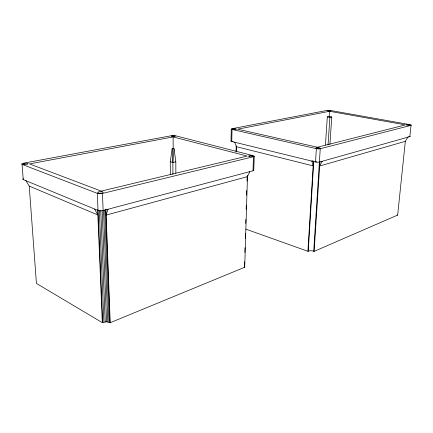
<?xml version="1.0" encoding="UTF-8"?>
<svg xmlns="http://www.w3.org/2000/svg" width="433" height="433" viewBox="0 0 433 433"><rect width="100%" height="100%" fill="white"/><g stroke="black" fill="none" stroke-linecap="round" stroke-linejoin="round"><path stroke-width="0.65" d="M231.006 141.109L231.276 129.066M231.752 141.521L232.023 129.451A2.468 0.52 1.5 0 1 231.969 128.715L327.337 110.372A2.122 0.373 2.9 0 1 330.287 110.437L410.154 124.672A2.371 0.444 4.3 0 1 411.041 125.343L409.845 136.66L319.386 162.066A2.744 0.687 3.3 0 1 315.538 161.996L231.752 141.521A2.452 0.557 1.4 0 1 231.319 140.839M236.082 151.344L236.212 145.981M236.223 152.097L236.358 146.69L234.773 142.257M236.44 151.377L236.575 146.008M236.586 151.285L236.64 149.255M244.429 266.468L244.569 261.759M244.856 252.477L244.997 247.638M245.284 238.285L245.424 233.511M245.733 223.423L245.857 219.369M246.161 209.301L246.29 205.177M246.588 195.18L246.734 190.471M247.021 181.054L247.173 176.128M25.91 180.675L29.238 186.103L36.426 283.426L102.318 322.645L106.556 321.784L110.193 322.709L244.705 267.258L247.503 175.397M253.007 170.791L253.473 156.724A2.912 0.725 1.8 0 0 253.283 155.696L175.349 135.735A2.625 0.579 0.3 0 0 171.652 135.664L23.35 163.219A3.323 0.806 -3 0 0 22.072 164.383L23.236 179.571L98.015 210.465A3.659 1.158 -2.5 0 0 103.13 210.541L253.007 170.791A2.896 0.779 1.8 0 0 253.63 170.05M253.76 170.256L254.231 156.226M245.814 229.138L307.906 251.281L313.443 161.287M307.906 251.281L308.236 251.14L313.779 161.211M315.538 161.996L316.371 148.671L232.023 129.451M407.848 137.218L405.331 141.326L397.656 215.077L314.142 251.362L313.719 251.21L320.247 148.746L411.041 125.343M314.142 251.362L319.955 161.412M325.443 145.028L327.321 116.894L329.204 116.509L331.786 116.986L329.897 144.443M329.204 116.509L329.556 111.281L405.434 124.899L317.443 147.231L237.576 129.196L329.556 111.281M328.035 144.914L329.903 117.375L331.786 116.986M172.913 174.564L172.854 162.489L174.039 148.665L173.173 148.427L172.182 148.627L170.272 161.72L170.348 174.542M108.023 209.247L106.15 215.087L247.465 176.642L249.776 171.652M322.184 161.282L319.657 166.001L405.331 141.326M312.929 160.784L311.825 161.092L313.162 165.882L236.358 146.69M22.072 164.383L97.306 193.362A3.691 1.083 -2.2 0 0 102.464 193.448L253.473 156.724M172.854 162.489L175.82 161.823L174.039 148.665L172.182 148.627L172.854 162.489L170.272 161.72M173.119 136.925L29.493 163.923L101.214 191.105L247.211 156.096L173.119 136.925L173.173 148.427M327.321 116.894L329.903 117.375M397.261 214.963L397.656 215.077M244.407 267.139L244.705 267.258M29.238 186.103L97.831 214.963L94.556 209.036M99.368 210.59L103.915 322.092M98.08 210.162L102.724 322.477M97.306 193.362L98.015 210.465M97.614 209.599L102.318 322.645M103.525 210.481L107.839 321.881M102.464 193.448L103.13 210.541M102.166 210.4L106.556 321.784M100.754 210.438L105.219 321.86M105.928 209.058L110.193 322.709M105.641 209.604L109.901 322.536M104.699 209.994L108.981 322.136M175.82 161.823L175.863 173.287M408.46 136.617A1.856 0.373 4.5 0 1 408.075 136.649M409.829 136.184A2.36 0.476 4.5 0 1 409.845 136.66M320.247 148.746A2.766 0.639 3.1 0 1 316.371 148.671M233.23 141.537A1.932 0.438 1.4 0 1 232.51 141.364M316.821 161.855A2.16 0.541 3.3 0 1 315.781 161.693M308.236 251.14A3.935 1.499 4.2 0 1 313.719 251.21M23.236 179.571A3.302 0.866 -3.4 0 1 23.279 178.699M407.02 125.115A1.867 0.346 4.3 0 0 410.127 125.175A1.867 0.346 4.3 0 0 407.832 124.585A1.867 0.346 4.3 0 0 407.02 125.115M328.16 110.983A1.672 0.298 2.9 0 0 330.801 110.902A1.672 0.298 2.9 0 0 328.458 110.485A1.672 0.298 2.9 0 0 328.16 110.983M316.626 148.389A2.176 0.503 3.1 0 0 320.079 148.227A2.176 0.503 3.1 0 0 317.07 147.55A2.176 0.503 3.1 0 0 316.626 148.389M233.106 129.391A1.943 0.406 1.5 0 0 236.337 129.278A1.943 0.406 1.5 0 0 233.907 128.725A1.943 0.406 1.5 0 0 233.106 129.391M249.246 156.519A2.187 0.541 1.8 0 0 252.85 156.34A2.187 0.541 1.8 0 0 250.058 155.626A2.187 0.541 1.8 0 0 249.246 156.519M98.697 193.096A2.766 0.812 -2.1 0 0 103.184 192.452A2.766 0.812 -2.1 0 0 99.493 191.684A2.766 0.812 -2.1 0 0 98.697 193.096M24.372 164.437A2.49 0.606 -3 0 0 28.123 163.734A2.49 0.606 -3 0 0 24.405 163.387A2.49 0.606 -3 0 0 24.372 164.437M172.242 136.579A1.97 0.433 0.3 0 0 175.305 136.265A1.97 0.433 0.3 0 0 172.464 135.832A1.97 0.433 0.3 0 0 172.242 136.579"/></g></svg>
